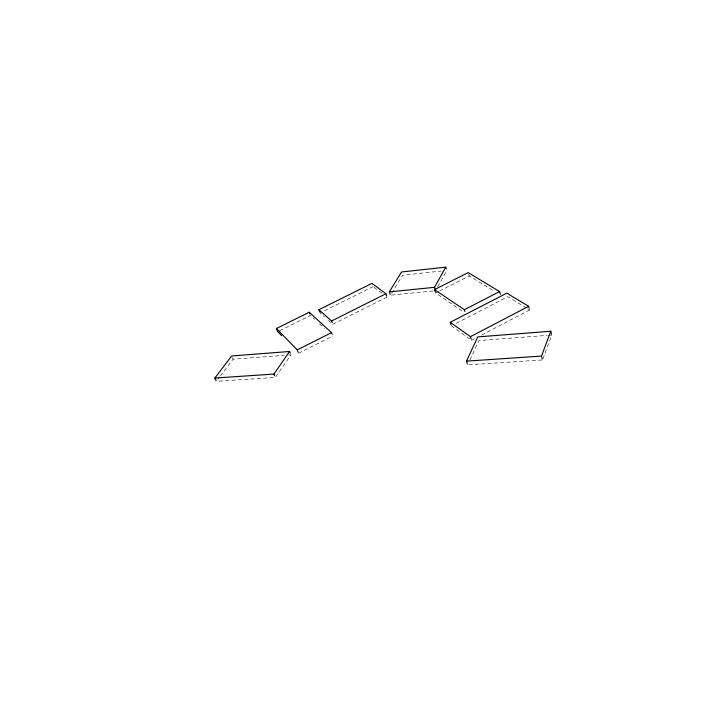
<?xml version="1.0" encoding="UTF-8"?>
<svg xmlns="http://www.w3.org/2000/svg" width="725" height="725" viewBox="0 0 725 725"><rect width="100%" height="100%" fill="white"/><g stroke="black" fill="none" stroke-linecap="round" stroke-linejoin="round"><path stroke-width="0.54" stroke-dasharray="3.62 2.72" d="M542.916 358.902L551.761 335.022L551.272 333.128M469.999 359.79L478.862 340.551L547.275 335.367M437.728 286.846L446.763 270.461M391.618 293.29L402.62 275.228L441.244 271.059M217.699 379.547L219.702 376.891M220.373 376.003L233.087 359.192L284.272 355.313M451.34 325.851L471.558 340.306L474.567 338.729M481.572 335.068L529.64 309.956L529.15 308.125M456.297 323.296L507.79 296.706L526.794 308.225M438.543 291.504L435.58 293L462.65 311.324M439.54 290.997L469.22 275.971L494.885 291.631M298.6 353.229L332.82 335.974M387.05 297.069L332.802 324.265L328.57 320.495M373.085 286.62L320.124 312.955L324.347 316.725M279.714 330.727L310.472 315.447L314.605 319.254M391.563 295.084L433.405 290.915M288.722 354.969L290.942 354.806L275.364 377.453L216.358 381.314M548.399 335.276L551.761 335.022M468.785 364.775L542.527 359.944M527.746 308.805L529.64 309.956M373.955 287.272L382.691 293.797M319.571 323.812L324.537 328.371M232.381 357.579L233.087 359.192M471.005 338.484L471.558 340.306M468.722 274.277L469.22 275.971"/><path stroke-width="1.09" d="M542.273 358.984L541.493 356.093L550.783 331.243L477.766 336.898L466.51 361.132L467.38 363.923M435.335 289.855L434.538 287.327L445.739 267.135L401.541 271.984L389.334 291.894L390.177 294.368M215.987 380.498L214.872 378.042L273.941 374.073L289.592 351.48L290.272 353.138M214.872 378.042L231.674 355.966L289.592 351.48M528.661 306.303L506.802 293.154L450.234 322.308L470.452 336.663L528.661 306.303L529.15 308.125M499.588 291.586L468.223 272.582L434.511 289.619L464.381 309.684L499.588 291.586L500.341 294.232M331.552 332.63L309.222 312.23L276.415 328.498L297.25 349.894L331.552 332.63L332.186 334.298M385.917 293.761L371.952 283.384L318.891 309.72L331.552 320.976L385.917 293.761L386.769 296.235M389.334 291.894L434.538 287.327M466.51 361.132L541.493 356.093M281.59 335.693L277.729 331.715L276.415 328.498M273.941 374.073L274.657 375.758M297.25 349.894L298.265 352.395M309.222 312.23L309.847 313.843M318.891 309.72L319.816 312.149M331.552 320.976L332.177 322.616M434.511 289.619L435.308 292.157M450.234 322.308L451.068 324.972M445.739 267.135L446.247 268.803M470.452 336.663L471.005 338.484M464.381 309.684L464.915 311.451M550.783 331.243L551.272 333.128"/></g></svg>
